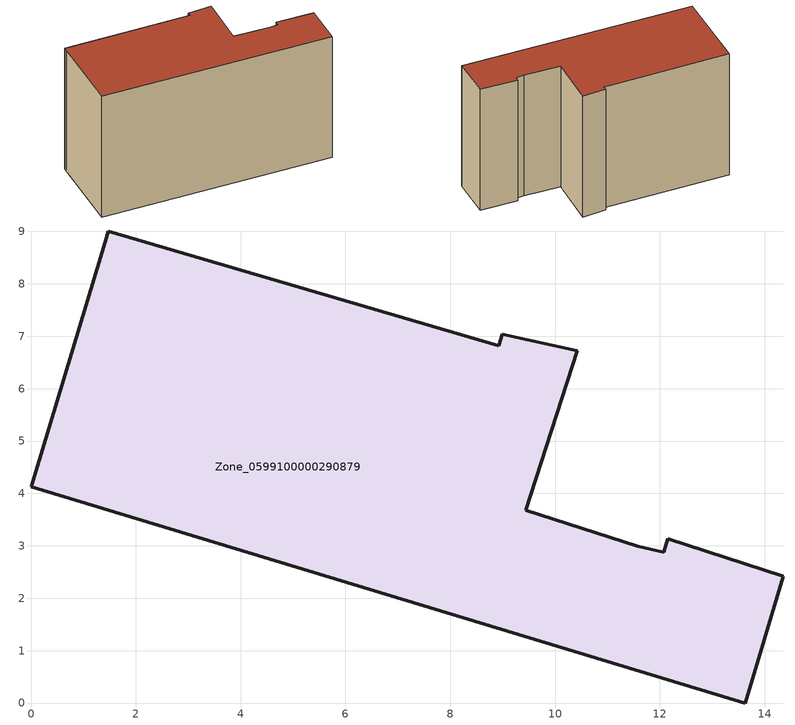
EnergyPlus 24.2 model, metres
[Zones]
Zone_0599100000290879
 floor ground (C_G): 11.58,2.99 12.08,2.88 12.15,3.13 14.36,2.42 13.63,0 0,4.13 1.42,8.8 1.47,9.01 8.93,6.82 8.99,7.04 10.42,6.72 9.44,3.68 z0
 wall outside (C_F): 13.63,0 14.36,2.42 12.15,3.13 12.08,2.88 11.58,2.99 9.44,3.68 10.42,6.72 8.99,7.04 8.93,6.82 1.47,9.01 1.42,8.8 0,4.13 13.63,0 z0:8.36
 roof outside (C_R): 1.47,9.01 1.42,8.8 0,4.13 13.63,0 14.36,2.42 12.15,3.13 12.08,2.88 11.58,2.99 9.44,3.68 10.42,6.72 8.99,7.04 8.93,6.82 z8.36
[BUILDING]
Pand.0599100000290879: North Axis=0; Terrain=City; Loads Convergence Tolerance Value=0.04; Temperature Convergence Tolerance Value=0.4; Solar Distribution=FullExterior; Maximum Number of Warmup Days=25; Minimum Number of Warmup Days=1
[Site:Location]
Rotterdam.The.Hague.AP_ZH_NLD Design_Conditions: Latitude=51.96; Longitude=4.45; Time Zone=1; Elevation=-4.5
[SITE:GROUNDTEMPERATURE:BUILDINGSURFACE]
18, 18, 18, 18, 18, 18, 18, 18, 18, 18, 18, 18
[MATERIAL] Thermal Absorptance=0.9; Solar Absorptance=0.7; Visible Absorptance=0.7
Name | Roughness | Thickness | Conductivity | Density | Specific Heat
G.TI.1975-1991 | MediumSmooth | 0.15 | 0.288461 | 540 | 1210
F.TI.1975-1991 | Rough | 0.3 | 0.230769 | 1920 | 840
R.TI.1975-1991 | MediumRough | 0.2 | 0.153846 | 1500 | 1000
[CONSTRUCTION]
C_G: G.TI.1975-1991
C_F: F.TI.1975-1991
C_R: R.TI.1975-1991
[ZONE]
Zone_0599100000290879: Type=1; Multiplier=1; Ceiling Height=Autocalculate; Volume=Autocalculate; Floor Area=autocalculate; Part of Total Floor Area=Yes
[ZONEINFILTRATION:DESIGNFLOWRATE]
Infil_Zone_0599100000290879: Zone or ZoneList or Space or SpaceList=Zone_0599100000290879; Schedule=AlwaysOn; Design Flow Rate Calculation Method=Flow/Area; Flow Rate per Floor Area=0.003; Constant Term Coefficient=1; Temperature Term Coefficient=0; Velocity Term Coefficient=0; Velocity Squared Term Coefficient=0
[HVACTEMPLATE:ZONE:IDEALLOADSAIRSYSTEM]
Zone_0599100000290879: Maximum Heating Supply Air Temperature=50; Minimum Cooling Supply Air Temperature=13; Maximum Heating Supply Air Humidity Ratio=0.0156; Minimum Cooling Supply Air Humidity Ratio=0.0077; Heating Limit=NoLimit; Cooling Limit=NoLimit; Dehumidification Control Type=ConstantSensibleHeatRatio; Cooling Sensible Heat Ratio=0.7; Dehumidification Setpoint=60; Humidification Control Type=None; Humidification Setpoint=30; Outdoor Air Method=None; Outdoor Air Flow Rate per Person=0.00944; Outdoor Air Flow Rate per Zone Floor Area=0; Outdoor Air Flow Rate per Zone=0; Demand Controlled Ventilation Type=None; Outdoor Air Economizer Type=NoEconomizer; Heat Recovery Type=None; Sensible Heat Recovery Effectiveness=0.7; Latent Heat Recovery Effectiveness=0.65
[ZONECONTROL:THERMOSTAT]
ThermostatControl_Zone_0599100000290879: Zone or ZoneList=Zone_0599100000290879; Control Type Schedule=DualSetpointControlType; Control 1=Thermostat_Zone_0599100000290879; Temperature Difference Between Cutout And Setpoint=0
[THERMOSTATSETPOINT:DUALSETPOINT]
Thermostat_Zone_0599100000290879: Heating Setpoint Temperature Schedule=HeatingSetpoint_Zone_0599100000290879; Cooling Setpoint Temperature Schedule=CoolingSetpoint_Zone_0599100000290879
[SCHEDULE:COMPACT]
HeatingSetpoint_Zone_0599100000290879: Through: 12/31, For: AllDays, Until: 24:00, 21
CoolingSetpoint_Zone_0599100000290879: Through: 12/31, For: AllDays, Until: 24:00, 24
DualSetpointControlType: Through: 12/31, For: AllDays, Until: 24:00, 4
AlwaysOn: Through: 12/31, For: AllDays, Until: 24:00, 1
